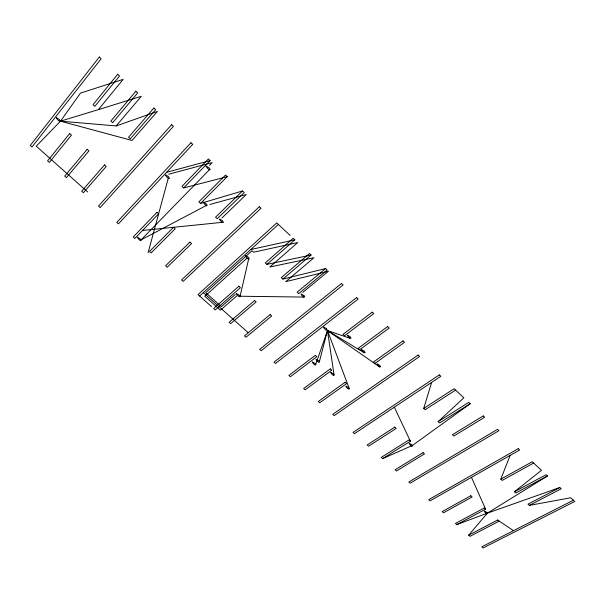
<?xml version="1.0" encoding="UTF-8"?>
<svg xmlns="http://www.w3.org/2000/svg" width="605" height="605" viewBox="0 0 605 605"><rect width="100%" height="100%" fill="white"/><g stroke="black" fill="none" stroke-linecap="round" stroke-linejoin="round"><path stroke-width="0.91" d="M303.967 295.611L301.078 293.909L301.608 295.059A21.024 16.668 27.6 0 1 302.046 295.671L303.498 297.063A0.779 0.628 26.5 0 0 303.649 297.274L304.837 297.04L303.944 295.921A4.59 3.675 27 0 0 303.967 295.641L303.967 295.641M60.47 121.159L116.183 125.938L157.436 111.388L132.011 140.473L60.47 121.159L59.419 119.79A5.059 3.812 47.4 0 0 59.388 119.465L56.303 117.597L57.021 118.92A23.156 17.25 46.9 0 1 57.551 119.608L59.161 121.076A0.862 0.65 47.2 0 0 59.381 121.393L60.379 121.348L80.457 93.109L123.163 79.353L98.411 109.618L60.47 121.159L36.255 146.198L87.68 191.982M248.61 259.22L248.179 259A0.794 0.635 32 0 1 247.997 258.706L246.53 257.359A21.319 16.88 32.7 0 0 246.069 256.732L245.501 255.544L248.428 257.276A4.651 3.728 32.4 0 1 248.421 257.594L249.343 258.751L248.61 259.22L240.011 296.571L238.907 296.715A0.764 0.597 30.6 0 1 238.725 296.435L237.296 295.142A20.661 15.919 31.3 0 0 236.85 294.544L236.298 293.425L239.134 295.119A4.507 3.517 31 0 1 239.126 295.391L240.004 296.231L303.498 297.063M319.417 361.563L318.79 361.034A4.394 3.38 23.8 0 0 318.812 360.784L315.976 359.181L316.551 360.202A20.146 15.329 24.5 0 1 316.967 360.762C317.496 361.472 319.818 363.439 319.417 361.563L327.479 330.595L349.758 338.157A0.771 0.613 21.9 0 0 349.894 338.369L351.089 338.165L350.227 337.121A4.522 3.577 22.3 0 0 350.265 336.811L347.353 335.155L347.928 336.221A20.721 16.214 23.1 0 1 348.344 336.811L349.758 338.157M148.104 252.701L168.25 178.331L166.662 176.826A22.377 17.605 41.2 0 0 166.171 176.153L165.528 174.875L168.568 176.72A4.885 3.887 41.5 0 1 168.576 177.031L169.574 178.263L168.417 178.566A0.832 0.665 41.1 0 1 168.25 178.331M455.588 390.089L425.164 409.714L423.719 408.383L431.652 382.39M315.742 364.323L315.114 363.802A4.379 3.358 24 0 0 315.137 363.552L312.301 361.949L312.876 362.97A20.078 15.231 24.6 0 1 313.292 363.529C313.844 364.187 316.082 366.237 315.742 364.323L327.479 330.595L363.9 352.549A0.771 0.605 20.6 0 0 364.036 352.753L365.231 352.556L364.384 351.482A4.5 3.532 21 0 0 364.422 351.225L361.525 349.577L362.092 350.628A20.615 16.017 21.9 0 1 362.501 351.21L363.9 352.549M533.64 463.052L502.158 480.423L500.789 479.16L510.159 455.383M116.183 125.938L141.29 96.301L98.411 109.618M468.671 535.175L497.65 520.028L498.981 521.223L469.987 536.348L468.671 535.175L487.396 513.131L547.48 475.984L546.103 474.698L514.454 491.721L515.815 492.969L547.48 475.984M183.678 187.928L210.086 160.605L208.362 158.994L181.984 186.37L183.678 187.928L227.261 176.66L225.552 175.057L198.856 201.873L200.535 203.409L242.552 190.953L244.246 192.534L217.218 218.73L215.554 217.203L242.552 190.953M209.496 165.377L212.204 162.586L168.734 174.21M208.99 170.194L141.063 239.89L141.086 240.563L140.126 240.571A0.786 0.597 38 0 1 139.929 240.283L138.439 238.96A21.152 15.911 38.2 0 0 137.963 238.34L137.343 237.168L140.231 238.899A4.613 3.509 38.3 0 1 140.247 239.179L141.056 239.875L206.071 205.617L206.94 205.745L207.213 205.05L206.275 204.135A4.81 3.872 38.1 0 0 206.282 203.832L203.272 202.01L203.877 203.257A22.03 17.53 38 0 1 204.361 203.915L205.881 205.329A0.817 0.658 37.7 0 0 206.078 205.632M200.535 203.409L227.261 176.66M221.891 218.042L246.311 194.47L209.867 204.475M438.133 421.624L468.739 402.386L470.191 403.739L439.57 422.94L438.133 421.624L463.838 397.803L454.113 388.712L423.719 408.383M199.605 296.004L278.391 224.455M247.082 258.101L204.823 296.268L220.462 310.191L236.812 295.883M266.926 264.377L294.832 239.822L293.191 238.287L265.315 262.903L266.926 264.377L311.091 255.023L309.473 253.51L281.317 277.604L282.913 279.064L325.581 268.567L327.184 270.064L298.734 293.599L297.161 292.154L325.581 268.567M235.239 294.469L221.385 306.629L205.73 292.669L252.043 250.712L253.661 252.202L297.743 242.544L269.792 267.017L313.98 257.715L285.749 281.673L328.439 271.237L302.757 292.442M282.913 279.064L311.091 255.023M514.454 491.721L541.46 470.357L532.249 461.751L500.789 479.16M470.191 403.739L412.406 445.469L382.587 458.658L381.195 457.418L408.988 439.948L410.402 441.227L382.587 458.658M485.626 509.16L484.28 507.95L455.474 523.446L456.798 524.626L485.626 509.16L471.446 477.368M529.345 505.394L561.183 488.795L559.814 487.517L527.999 504.154L529.345 505.394L570.765 497.756L574.75 501.477L483.055 547.964L481.754 546.807L573.396 500.214M456.798 524.626L487.396 513.131L559.814 487.517M166.647 172.274L210.086 160.605M250.78 249.532L294.832 239.822M142.576 230.452L222.179 222.353A0.809 0.658 35.7 0 0 222.338 222.579L223.51 222.3L222.557 221.105A4.757 3.834 36.1 0 0 222.564 220.81L219.577 219.002L220.175 220.235A21.803 17.371 36.2 0 1 220.643 220.885L222.179 222.353M334.051 374.76L333.416 374.283A4.379 3.343 22.6 0 0 333.453 373.988L330.708 372.362L331.192 373.406A20.056 15.185 23.3 0 1 331.601 373.966C332.198 374.601 334.346 376.628 334.051 374.76L327.479 330.595L379.403 366.796A0.764 0.597 19.3 0 0 379.539 366.993L380.742 366.812L379.91 365.745A4.485 3.486 19.6 0 0 379.948 365.496L377.066 363.862L377.618 364.898A20.532 15.836 20.6 0 1 378.027 365.473L379.403 366.796M349.206 388.44L348.586 387.918A4.356 3.312 21.4 0 0 348.616 387.676L345.81 386.096L346.363 387.094A19.965 15.027 22.1 0 1 346.771 387.646C347.353 388.266 349.486 390.286 349.206 388.44L327.479 330.595M497.65 520.028L513.486 530.668M211.463 306.546L198.032 294.612L276.742 222.912L290.113 235.405M203.288 292.661L248.262 332.735M394.309 407.195L410.402 441.227M412.61 445.794L411.642 446.225L410.001 444.675A19.662 14.323 17.8 0 0 409.63 444.146L409.116 443.2L411.854 444.743A4.295 3.154 17 0 1 411.808 444.97L412.61 445.794M206.078 166.125L206.789 167.381A22.672 18.362 40.5 0 1 207.281 168.061L208.838 169.529A0.839 0.688 40.3 0 0 209.043 169.846L210.245 169.529L209.247 168.266A4.946 4.061 40.7 0 0 209.247 167.948L206.078 166.125M326.473 328.636L326.473 328.734A4.515 3.562 24.2 0 1 326.443 328.999L327.313 330.088L326.133 330.292A0.771 0.605 23.8 0 1 325.959 330.02L324.567 328.734A20.676 16.146 24.9 0 0 324.144 328.144L323.637 327.033L326.473 328.636M487.577 513.441L486.586 513.811L485.036 512.337A19.405 13.446 13.9 0 0 484.688 511.845L484.227 510.96L486.881 512.443A4.243 2.957 13.2 0 1 486.828 512.654L487.577 513.441M99.296 57.036L30.25 145.472L31.989 147.015L101.141 58.768L99.296 57.036M69.704 133.523L47.576 160.869L49.3 162.405L71.466 135.112L69.704 133.523M117.688 74.233L93.041 104.688L94.834 106.336L119.518 75.943L117.688 74.233M87.188 149.314L64.72 176.115L66.429 177.628L88.927 150.887L87.188 149.314M135.875 91.234L110.874 121.061L112.643 122.686L137.683 92.92L135.875 91.234M104.483 164.938L81.69 191.195L83.384 192.7L106.208 166.488L104.483 164.938M153.859 108.045L128.51 137.259L130.257 138.87L155.644 109.717L153.859 108.045M171.646 124.675L98.494 206.131L100.158 207.613L173.416 126.324L171.646 124.675M190.983 142.75L116.773 222.375L118.421 223.842L192.73 144.383L190.983 142.75M156.967 212.332L133.213 236.994L134.847 238.446L158.631 213.837L156.967 212.332M173.537 227.298L149.488 251.461L151.106 252.898L175.185 228.788L173.537 227.298M189.94 242.113L165.596 265.784L167.199 267.206L191.573 243.588L189.94 242.113M259.371 206.676L181.553 279.956L183.133 281.37L261.042 208.241L259.371 206.676M238.839 286.278L213.663 308.505L215.221 309.889L240.419 287.708L238.839 286.278M254.576 300.496L229.144 322.261L230.679 323.63L256.142 301.903L254.576 300.496M270.155 314.562L244.465 335.888L245.993 337.242L271.705 315.961L270.155 314.562M341.522 283.465L259.643 349.38L261.156 350.719L343.103 284.947L341.522 283.465M356.602 297.562L274.02 362.153L275.509 363.484L358.175 299.029L356.602 297.562M315.318 355.347L288.91 375.387L290.392 376.703L316.816 356.708L315.318 355.347M372.219 312.165L343.05 334.3L344.578 335.699L373.777 313.609L372.219 312.165M330.292 368.876L303.657 388.501L305.124 389.802L331.782 370.222L330.292 368.876M387.676 326.609L358.266 348.268L359.778 349.66L389.212 328.046L387.676 326.609M345.13 382.269L318.268 401.486L319.72 402.771L346.604 383.608L345.13 382.269M402.975 340.91L373.33 362.108L374.828 363.484L404.495 342.332L402.975 340.91M418.115 355.059L332.735 414.342L334.172 415.627L419.62 356.466L418.115 355.059M439.343 374.903L353.04 432.401L354.462 433.656L440.826 376.295L439.343 374.903M394.778 427.115L367.182 444.97L368.589 446.218L396.199 428.401L394.778 427.115M423.061 452.661L395.073 469.76L396.457 470.985L424.46 453.924L423.061 452.661M483.214 415.915L452.411 434.73L453.826 436.039L484.658 417.261L483.214 415.915M497.552 429.316L408.821 481.981L410.19 483.198L498.974 430.647L497.552 429.316M518.266 448.676L428.711 499.662L430.064 500.857L519.665 449.991L518.266 448.676M470.788 495.76L442.157 511.611L443.495 512.798L472.142 496.985L470.788 495.76"/></g></svg>
